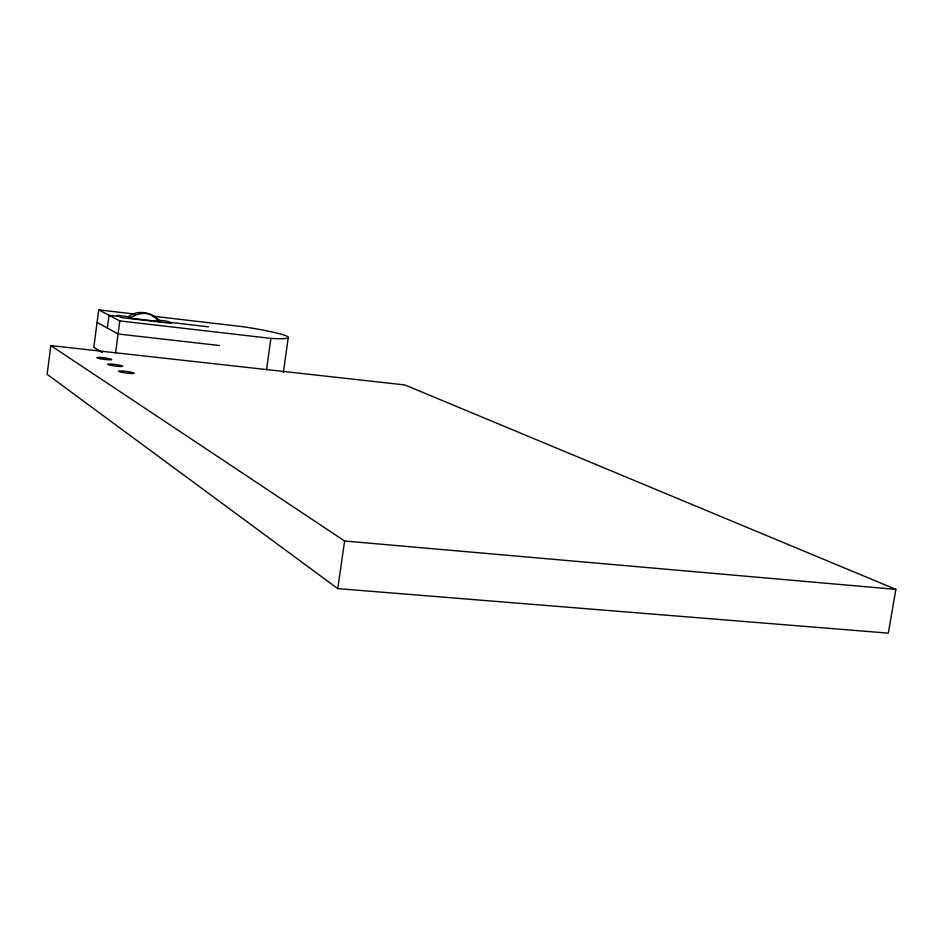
<?xml version="1.0" encoding="UTF-8"?>
<svg xmlns="http://www.w3.org/2000/svg" width="943" height="943" viewBox="0 0 943 943"><rect width="100%" height="100%" fill="white"/><g stroke="black" fill="none" stroke-linecap="round" stroke-linejoin="round"><path stroke-width="1.41" d="M50.839 345.598L47.15 374.312L337.747 588.609L888.318 633.142L895.85 589.375L404.842 384.933L50.839 345.598L344.608 540.999L895.85 589.375M135.038 314.102L98.709 309.858L93.817 347.354L102.398 352.576M107.349 328.058L109.023 315.28L119.089 316.447M115.6 352.8L119.785 320.926L98.709 309.858M266.563 369.562L270.9 338.396A57.7 4.597 7.9 0 0 286.295 335.932A57.7 4.597 7.9 0 0 244.048 326.832L152.483 316.141M283.348 372.532L288.204 337.794M337.747 588.609L344.608 540.999M130.228 318.168L160.251 321.657C152.754 312.133 137.749 308.998 128.048 317.06L130.228 318.168C136.146 313.665 144.362 311.968 151.352 314.903M219.483 345.515L118.075 333.987L97.07 322.376M119.785 320.926L270.9 338.396M130.122 316.872L116.956 315.339L121.246 317.567L171.39 323.378L166.699 321.127L156.455 319.936M169.033 322.247L208.486 326.832M160.251 321.657L151.528 314.997M122.177 372.367A7.815 0.813 7.6 0 0 134.095 373.275A7.815 0.813 7.6 0 0 122.779 371.023A7.815 0.813 7.6 0 0 122.177 372.367M110.991 365.377A7.65 0.778 7.6 0 0 122.684 366.297A7.65 0.778 7.6 0 0 111.639 364.116A7.65 0.778 7.6 0 0 110.991 365.377M100.288 358.705A7.485 0.743 7.5 0 0 111.757 359.613A7.485 0.743 7.5 0 0 100.984 357.491A7.485 0.743 7.5 0 0 100.288 358.705"/></g></svg>
